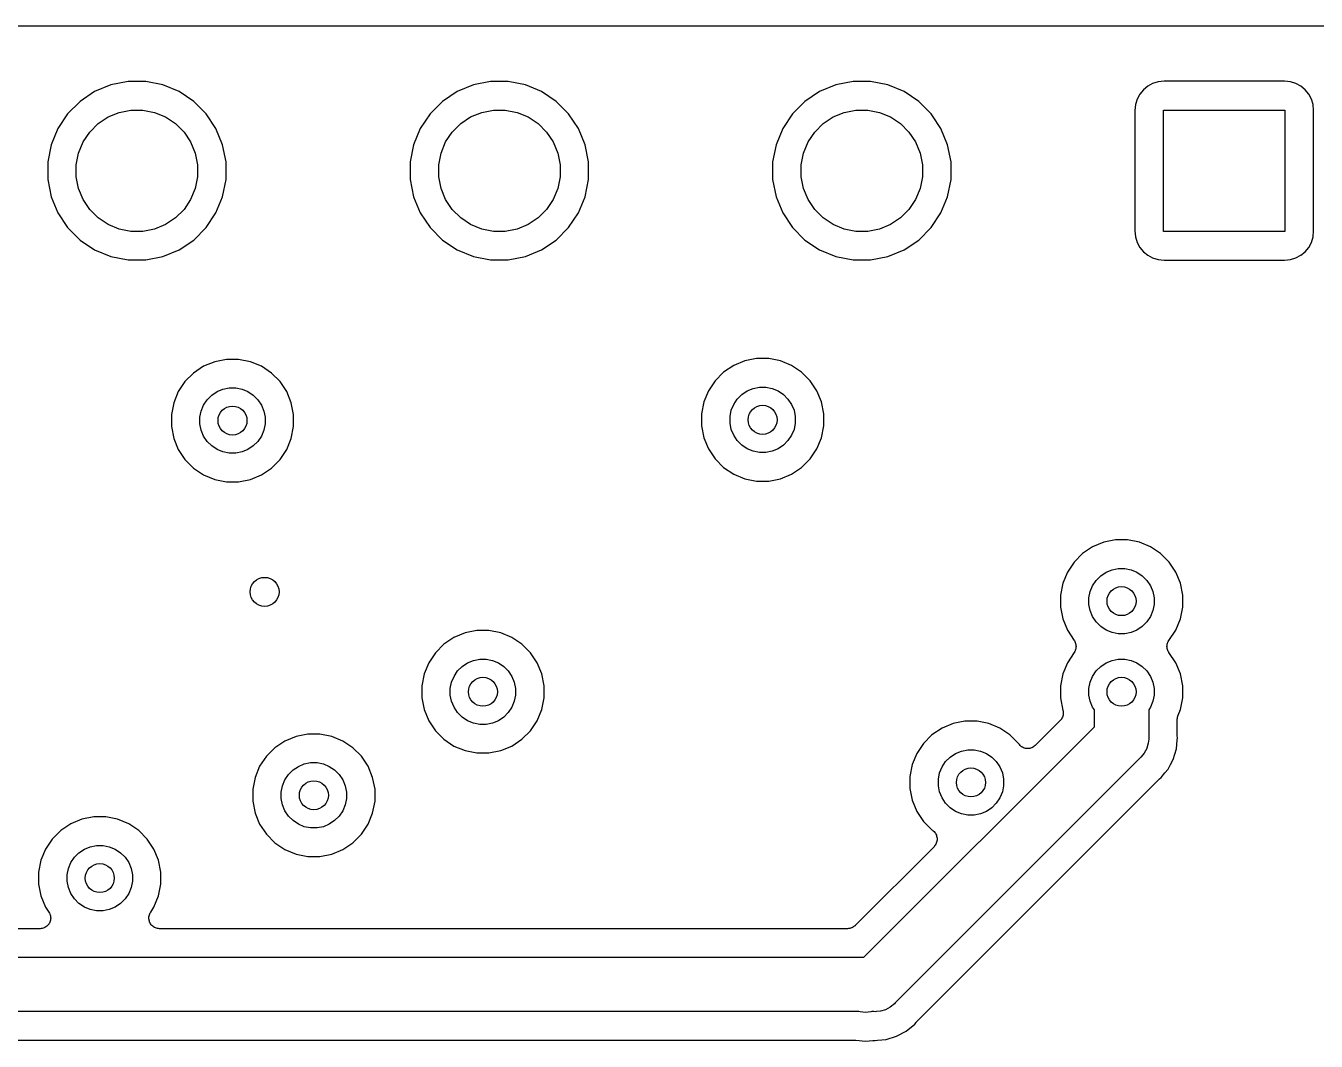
# Model space of a CAD drawing. Extents: x 3.6 to 7.49, y -4.48 to -2.36.
# Drawn here: x 6.193 to 6.905, y -2.951 to -2.391 of the extents above; entities that cross this region are included whole.
import ezdxf

# ---------------------------------------------------------------- set-up
doc = ezdxf.new("R2010")
doc.units = 0
doc.header["$MEASUREMENT"] = 0
doc.layers.add('BLACK', color=7, linetype='CONTINUOUS')

msp = doc.modelspace()

# ---------------------------------------------------------------- linework, layer by layer
at = {"layer": 'BLACK', "linetype": 'CONTINUOUS'}
for p, q in [((4.25432, -2.39055), (7.05473, -2.39055)), ((6.23063, -2.42686), (6.22257, -2.43225)), ((6.23958, -2.42315), (6.23063, -2.42686)), ((6.24909, -2.42126), (6.23958, -2.42315)), ((6.25878, -2.42126), (6.24909, -2.42126)), ((6.26829, -2.42315), (6.25878, -2.42126)), ((6.27725, -2.42686), (6.26829, -2.42315)), ((6.28531, -2.43225), (6.27725, -2.42686)), ((6.43063, -2.42686), (6.42257, -2.43225)), ((6.43958, -2.42315), (6.43063, -2.42686)), ((6.44909, -2.42126), (6.43958, -2.42315)), ((6.45878, -2.42126), (6.44909, -2.42126)), ((6.46829, -2.42315), (6.45878, -2.42126)), ((6.47725, -2.42686), (6.46829, -2.42315)), ((6.48531, -2.43225), (6.47725, -2.42686)), ((6.63063, -2.42686), (6.62257, -2.43225)), ((6.63958, -2.42315), (6.63063, -2.42686)), ((6.64909, -2.42126), (6.63958, -2.42315)), ((6.65878, -2.42126), (6.64909, -2.42126)), ((6.66829, -2.42315), (6.65878, -2.42126)), ((6.67725, -2.42686), (6.66829, -2.42315)), ((6.68531, -2.43225), (6.67725, -2.42686)), ((6.80928, -2.42582), (6.80732, -2.42822)), ((6.81168, -2.42385), (6.80928, -2.42582)), ((6.81442, -2.42239), (6.81168, -2.42385)), ((6.81739, -2.42149), (6.81442, -2.42239)), ((6.82076, -2.42116), (6.81739, -2.42149)), ((6.88711, -2.42116), (6.82076, -2.42116)), ((6.89049, -2.42149), (6.88711, -2.42116)), ((6.89346, -2.42239), (6.89049, -2.42149)), ((6.89619, -2.42385), (6.89346, -2.42239)), ((6.89859, -2.42582), (6.89619, -2.42385)), ((6.90056, -2.42822), (6.89859, -2.42582)), ((6.22257, -2.43225), (6.21571, -2.4391)), ((6.29216, -2.4391), (6.28531, -2.43225)), ((6.42257, -2.43225), (6.41571, -2.4391)), ((6.49216, -2.4391), (6.48531, -2.43225)), ((6.62257, -2.43225), (6.61571, -2.4391)), ((6.69216, -2.4391), (6.68531, -2.43225)), ((6.80495, -2.43392), (6.80462, -2.4373)), ((6.80585, -2.43095), (6.80495, -2.43392)), ((6.80732, -2.42822), (6.80585, -2.43095)), ((6.90202, -2.43095), (6.90056, -2.42822)), ((6.90292, -2.43392), (6.90202, -2.43095)), ((6.90325, -2.4373), (6.90292, -2.43392)), ((6.21571, -2.4391), (6.21033, -2.44716)), ((6.2326, -2.44448), (6.23809, -2.44082)), ((6.23809, -2.44082), (6.24418, -2.43829)), ((6.24418, -2.43829), (6.25064, -2.43701)), ((6.25064, -2.43701), (6.25723, -2.43701)), ((6.25723, -2.43701), (6.2637, -2.43829)), ((6.2637, -2.43829), (6.26979, -2.44082)), ((6.26979, -2.44082), (6.27527, -2.44448)), ((6.29755, -2.44716), (6.29216, -2.4391)), ((6.41571, -2.4391), (6.41033, -2.44716)), ((6.4326, -2.44448), (6.43809, -2.44082)), ((6.43809, -2.44082), (6.44418, -2.43829)), ((6.44418, -2.43829), (6.45064, -2.43701)), ((6.45064, -2.43701), (6.45723, -2.43701)), ((6.45723, -2.43701), (6.4637, -2.43829)), ((6.4637, -2.43829), (6.46979, -2.44082)), ((6.46979, -2.44082), (6.47527, -2.44448)), ((6.49755, -2.44716), (6.49216, -2.4391)), ((6.61571, -2.4391), (6.61033, -2.44716)), ((6.6326, -2.44448), (6.63809, -2.44082)), ((6.63809, -2.44082), (6.64418, -2.43829)), ((6.64418, -2.43829), (6.65064, -2.43701)), ((6.65064, -2.43701), (6.65723, -2.43701)), ((6.65723, -2.43701), (6.6637, -2.43829)), ((6.6637, -2.43829), (6.66979, -2.44082)), ((6.66979, -2.44082), (6.67527, -2.44448)), ((6.69296, -2.44029), (6.69216, -2.4391)), ((6.69755, -2.44716), (6.69296, -2.44029)), ((6.80462, -2.4373), (6.80462, -2.50365)), ((6.82047, -2.50394), (6.82047, -2.43701)), ((6.82047, -2.43701), (6.8874, -2.43701)), ((6.8874, -2.43701), (6.8874, -2.50394)), ((6.90325, -2.50365), (6.90325, -2.4373)), ((6.21033, -2.44716), (6.20662, -2.45612)), ((6.22428, -2.45462), (6.22794, -2.44914)), ((6.22794, -2.44914), (6.2326, -2.44448)), ((6.27527, -2.44448), (6.27993, -2.44914)), ((6.27993, -2.44914), (6.28359, -2.45462)), ((6.30126, -2.45612), (6.29755, -2.44716)), ((6.41033, -2.44716), (6.40662, -2.45612)), ((6.42428, -2.45462), (6.42794, -2.44914)), ((6.42794, -2.44914), (6.4326, -2.44448)), ((6.47527, -2.44448), (6.47993, -2.44914)), ((6.47993, -2.44914), (6.48359, -2.45462)), ((6.50126, -2.45612), (6.49755, -2.44716)), ((6.61033, -2.44716), (6.60662, -2.45612)), ((6.62428, -2.45462), (6.62794, -2.44914)), ((6.62794, -2.44914), (6.6326, -2.44448)), ((6.67527, -2.44448), (6.67993, -2.44914)), ((6.67993, -2.44914), (6.68359, -2.45462)), ((6.70126, -2.45612), (6.69755, -2.44716)), ((6.20662, -2.45612), (6.20472, -2.46563)), ((6.22176, -2.46071), (6.22428, -2.45462)), ((6.28359, -2.45462), (6.28612, -2.46071)), ((6.30315, -2.46563), (6.30126, -2.45612)), ((6.40662, -2.45612), (6.40472, -2.46563)), ((6.42176, -2.46071), (6.42428, -2.45462)), ((6.48359, -2.45462), (6.48612, -2.46071)), ((6.50315, -2.46563), (6.50126, -2.45612)), ((6.60662, -2.45612), (6.60472, -2.46563)), ((6.62176, -2.46071), (6.62428, -2.45462)), ((6.68359, -2.45462), (6.68612, -2.46071)), ((6.70315, -2.46563), (6.70126, -2.45612)), ((6.22047, -2.46718), (6.22176, -2.46071)), ((6.28612, -2.46071), (6.2874, -2.46718)), ((6.42047, -2.46718), (6.42176, -2.46071)), ((6.48612, -2.46071), (6.4874, -2.46718)), ((6.62047, -2.46718), (6.62176, -2.46071)), ((6.68612, -2.46071), (6.6874, -2.46718)), ((6.20472, -2.46563), (6.20472, -2.47532)), ((6.22047, -2.47377), (6.22047, -2.46718)), ((6.2874, -2.46718), (6.2874, -2.47377)), ((6.30315, -2.47532), (6.30315, -2.46563)), ((6.40472, -2.46563), (6.40472, -2.47532)), ((6.42047, -2.47377), (6.42047, -2.46718)), ((6.4874, -2.46718), (6.4874, -2.47377)), ((6.50315, -2.47532), (6.50315, -2.46563)), ((6.60472, -2.46563), (6.60472, -2.47532)), ((6.62047, -2.47377), (6.62047, -2.46718)), ((6.6874, -2.46718), (6.6874, -2.47377)), ((6.70315, -2.47532), (6.70315, -2.46563)), ((6.20472, -2.47532), (6.20662, -2.48483)), ((6.22176, -2.48023), (6.22047, -2.47377)), ((6.2874, -2.47377), (6.28612, -2.48023)), ((6.30126, -2.48483), (6.30315, -2.47532)), ((6.40472, -2.47532), (6.40662, -2.48483)), ((6.42176, -2.48023), (6.42047, -2.47377)), ((6.4874, -2.47377), (6.48612, -2.48023)), ((6.50126, -2.48483), (6.50315, -2.47532)), ((6.60472, -2.47532), (6.60662, -2.48483)), ((6.62176, -2.48023), (6.62047, -2.47377)), ((6.6874, -2.47377), (6.68612, -2.48023)), ((6.70126, -2.48483), (6.70315, -2.47532)), ((6.20662, -2.48483), (6.21033, -2.49378)), ((6.22428, -2.48632), (6.22176, -2.48023)), ((6.28612, -2.48023), (6.28359, -2.48632)), ((6.29755, -2.49378), (6.30126, -2.48483)), ((6.40662, -2.48483), (6.41033, -2.49378)), ((6.42428, -2.48632), (6.42176, -2.48023)), ((6.48612, -2.48023), (6.48359, -2.48632)), ((6.49755, -2.49378), (6.50126, -2.48483)), ((6.60662, -2.48483), (6.61033, -2.49378)), ((6.62428, -2.48632), (6.62176, -2.48023)), ((6.68612, -2.48023), (6.68359, -2.48632)), ((6.69755, -2.49378), (6.70126, -2.48483)), ((6.22794, -2.4918), (6.22428, -2.48632)), ((6.2326, -2.49647), (6.22794, -2.4918)), ((6.27993, -2.4918), (6.27527, -2.49647)), ((6.28359, -2.48632), (6.27993, -2.4918)), ((6.42794, -2.4918), (6.42428, -2.48632)), ((6.4326, -2.49647), (6.42794, -2.4918)), ((6.47993, -2.4918), (6.47527, -2.49647)), ((6.48359, -2.48632), (6.47993, -2.4918)), ((6.62794, -2.4918), (6.62428, -2.48632)), ((6.6326, -2.49647), (6.62794, -2.4918)), ((6.67993, -2.4918), (6.67527, -2.49647)), ((6.68359, -2.48632), (6.67993, -2.4918)), ((6.21033, -2.49378), (6.21571, -2.50184)), ((6.23809, -2.50013), (6.2326, -2.49647)), ((6.27527, -2.49647), (6.26979, -2.50013)), ((6.29216, -2.50184), (6.29755, -2.49378)), ((6.41033, -2.49378), (6.41571, -2.50184)), ((6.43809, -2.50013), (6.4326, -2.49647)), ((6.47527, -2.49647), (6.46979, -2.50013)), ((6.49216, -2.50184), (6.49755, -2.49378)), ((6.61033, -2.49378), (6.61571, -2.50184)), ((6.63809, -2.50013), (6.6326, -2.49647)), ((6.67527, -2.49647), (6.66979, -2.50013)), ((6.69216, -2.50184), (6.69755, -2.49378)), ((6.21571, -2.50184), (6.22257, -2.5087)), ((6.24418, -2.50265), (6.23809, -2.50013)), ((6.25064, -2.50394), (6.24418, -2.50265)), ((6.25723, -2.50394), (6.25064, -2.50394)), ((6.2637, -2.50265), (6.25723, -2.50394)), ((6.26979, -2.50013), (6.2637, -2.50265)), ((6.28531, -2.5087), (6.29216, -2.50184)), ((6.41571, -2.50184), (6.42257, -2.5087)), ((6.44418, -2.50265), (6.43809, -2.50013)), ((6.45064, -2.50394), (6.44418, -2.50265)), ((6.45723, -2.50394), (6.45064, -2.50394)), ((6.4637, -2.50265), (6.45723, -2.50394)), ((6.46979, -2.50013), (6.4637, -2.50265)), ((6.48531, -2.5087), (6.49216, -2.50184)), ((6.61571, -2.50184), (6.62257, -2.5087)), ((6.64418, -2.50265), (6.63809, -2.50013)), ((6.65064, -2.50394), (6.64418, -2.50265)), ((6.65723, -2.50394), (6.65064, -2.50394)), ((6.6637, -2.50265), (6.65723, -2.50394)), ((6.66979, -2.50013), (6.6637, -2.50265)), ((6.68531, -2.5087), (6.69216, -2.50184)), ((6.80462, -2.50365), (6.80495, -2.50702)), ((6.8874, -2.50394), (6.82047, -2.50394)), ((6.90292, -2.50702), (6.90325, -2.50365)), ((6.22257, -2.5087), (6.23063, -2.51408)), ((6.27725, -2.51408), (6.28531, -2.5087)), ((6.42257, -2.5087), (6.43063, -2.51408)), ((6.47725, -2.51408), (6.48531, -2.5087)), ((6.62257, -2.5087), (6.63063, -2.51408)), ((6.67725, -2.51408), (6.68531, -2.5087)), ((6.80495, -2.50702), (6.80585, -2.50999)), ((6.80585, -2.50999), (6.80732, -2.51273)), ((6.80732, -2.51273), (6.80928, -2.51513)), ((6.89859, -2.51513), (6.90056, -2.51273)), ((6.90056, -2.51273), (6.90202, -2.50999)), ((6.90202, -2.50999), (6.90292, -2.50702)), ((6.23063, -2.51408), (6.23958, -2.51779)), ((6.23958, -2.51779), (6.24909, -2.51969)), ((6.24909, -2.51969), (6.25878, -2.51969)), ((6.25878, -2.51969), (6.26829, -2.51779)), ((6.26829, -2.51779), (6.27725, -2.51408)), ((6.43063, -2.51408), (6.43958, -2.51779)), ((6.43958, -2.51779), (6.44909, -2.51969)), ((6.44909, -2.51969), (6.45878, -2.51969)), ((6.45878, -2.51969), (6.46829, -2.51779)), ((6.46829, -2.51779), (6.47725, -2.51408)), ((6.63063, -2.51408), (6.63958, -2.51779)), ((6.63958, -2.51779), (6.64909, -2.51969)), ((6.64909, -2.51969), (6.65878, -2.51969)), ((6.65878, -2.51969), (6.66829, -2.51779)), ((6.66829, -2.51779), (6.67725, -2.51408)), ((6.80928, -2.51513), (6.81168, -2.51709)), ((6.81168, -2.51709), (6.81442, -2.51856)), ((6.81442, -2.51856), (6.81739, -2.51946)), ((6.81739, -2.51946), (6.82076, -2.51979)), ((6.82076, -2.51979), (6.88711, -2.51979)), ((6.88711, -2.51979), (6.89049, -2.51946)), ((6.89049, -2.51946), (6.89346, -2.51856)), ((6.89346, -2.51856), (6.89619, -2.51709)), ((6.89619, -2.51709), (6.89859, -2.51513)), ((6.29685, -2.57582), (6.29071, -2.57836)), ((6.30337, -2.57452), (6.29685, -2.57582)), ((6.31002, -2.57452), (6.30337, -2.57452)), ((6.31654, -2.57582), (6.31002, -2.57452)), ((6.32268, -2.57836), (6.31654, -2.57582)), ((6.58937, -2.57542), (6.58323, -2.57797)), ((6.59589, -2.57413), (6.58937, -2.57542)), ((6.60254, -2.57413), (6.59589, -2.57413)), ((6.60906, -2.57542), (6.60254, -2.57413)), ((6.6152, -2.57797), (6.60906, -2.57542)), ((6.28518, -2.58205), (6.28048, -2.58675)), ((6.29071, -2.57836), (6.28518, -2.58205)), ((6.32821, -2.58205), (6.32268, -2.57836)), ((6.33291, -2.58675), (6.32821, -2.58205)), ((6.5777, -2.58166), (6.573, -2.58636)), ((6.58323, -2.57797), (6.5777, -2.58166)), ((6.62073, -2.58166), (6.6152, -2.57797)), ((6.62543, -2.58636), (6.62073, -2.58166)), ((6.28048, -2.58675), (6.27679, -2.59228)), ((6.29817, -2.59232), (6.30144, -2.59096)), ((6.30144, -2.59096), (6.30492, -2.59027)), ((6.30492, -2.59027), (6.30847, -2.59027)), ((6.30847, -2.59027), (6.31194, -2.59096)), ((6.31194, -2.59096), (6.31522, -2.59232)), ((6.3366, -2.59228), (6.33291, -2.58675)), ((6.573, -2.58636), (6.56931, -2.59189)), ((6.59069, -2.59192), (6.59396, -2.59057)), ((6.59396, -2.59057), (6.59744, -2.58987)), ((6.59744, -2.58987), (6.60099, -2.58987)), ((6.60099, -2.58987), (6.60446, -2.59057)), ((6.60446, -2.59057), (6.60774, -2.59192)), ((6.62912, -2.59189), (6.62543, -2.58636)), ((6.27424, -2.59842), (6.27294, -2.60494)), ((6.27679, -2.59228), (6.27424, -2.59842)), ((6.29074, -2.59974), (6.29271, -2.59679)), ((6.29271, -2.59679), (6.29522, -2.59429)), ((6.29522, -2.59429), (6.29817, -2.59232)), ((6.31522, -2.59232), (6.31817, -2.59429)), ((6.31817, -2.59429), (6.32067, -2.59679)), ((6.32067, -2.59679), (6.32264, -2.59974)), ((6.33914, -2.59842), (6.3366, -2.59228)), ((6.34044, -2.60494), (6.33914, -2.59842)), ((6.56676, -2.59803), (6.56546, -2.60455)), ((6.56931, -2.59189), (6.56676, -2.59803)), ((6.58326, -2.59935), (6.58523, -2.5964)), ((6.58523, -2.5964), (6.58774, -2.59389)), ((6.58774, -2.59389), (6.59069, -2.59192)), ((6.60774, -2.59192), (6.61069, -2.59389)), ((6.61069, -2.59389), (6.61319, -2.5964)), ((6.61319, -2.5964), (6.61516, -2.59935)), ((6.63166, -2.59803), (6.62912, -2.59189)), ((6.63296, -2.60455), (6.63166, -2.59803)), ((6.27294, -2.60494), (6.27294, -2.61159)), ((6.28869, -2.60649), (6.28938, -2.60302)), ((6.28938, -2.60302), (6.29074, -2.59974)), ((6.32264, -2.59974), (6.324, -2.60302)), ((6.324, -2.60302), (6.32469, -2.60649)), ((6.34044, -2.61159), (6.34044, -2.60494)), ((6.56546, -2.60455), (6.56546, -2.6112)), ((6.58121, -2.6061), (6.5819, -2.60262)), ((6.5819, -2.60262), (6.58326, -2.59935)), ((6.61516, -2.59935), (6.61652, -2.60262)), ((6.61652, -2.60262), (6.61721, -2.6061)), ((6.63296, -2.6112), (6.63296, -2.60455)), ((6.27294, -2.61159), (6.27424, -2.61811)), ((6.28869, -2.61004), (6.28869, -2.60649)), ((6.28938, -2.61352), (6.28869, -2.61004)), ((6.32469, -2.61004), (6.324, -2.61352)), ((6.32469, -2.60649), (6.32469, -2.61004)), ((6.33914, -2.61811), (6.34044, -2.61159)), ((6.56546, -2.6112), (6.56676, -2.61772)), ((6.58121, -2.60965), (6.58121, -2.6061)), ((6.5819, -2.61312), (6.58121, -2.60965)), ((6.61721, -2.60965), (6.61652, -2.61312)), ((6.61721, -2.6061), (6.61721, -2.60965)), ((6.63166, -2.61772), (6.63296, -2.6112)), ((6.27424, -2.61811), (6.27679, -2.62425)), ((6.29074, -2.61679), (6.28938, -2.61352)), ((6.29271, -2.61974), (6.29074, -2.61679)), ((6.29522, -2.62225), (6.29271, -2.61974)), ((6.32067, -2.61974), (6.31817, -2.62225)), ((6.32264, -2.61679), (6.32067, -2.61974)), ((6.324, -2.61352), (6.32264, -2.61679)), ((6.3366, -2.62425), (6.33914, -2.61811)), ((6.56676, -2.61772), (6.56931, -2.62386)), ((6.58326, -2.6164), (6.5819, -2.61312)), ((6.58523, -2.61935), (6.58326, -2.6164)), ((6.58774, -2.62186), (6.58523, -2.61935)), ((6.61319, -2.61935), (6.61069, -2.62186)), ((6.61516, -2.6164), (6.61319, -2.61935)), ((6.61652, -2.61312), (6.61516, -2.6164)), ((6.62912, -2.62386), (6.63166, -2.61772)), ((6.27679, -2.62425), (6.28048, -2.62978)), ((6.29817, -2.62422), (6.29522, -2.62225)), ((6.30144, -2.62558), (6.29817, -2.62422)), ((6.30492, -2.62627), (6.30144, -2.62558)), ((6.30847, -2.62627), (6.30492, -2.62627)), ((6.31194, -2.62558), (6.30847, -2.62627)), ((6.31522, -2.62422), (6.31194, -2.62558)), ((6.31817, -2.62225), (6.31522, -2.62422)), ((6.33291, -2.62978), (6.3366, -2.62425)), ((6.56931, -2.62386), (6.573, -2.62939)), ((6.59069, -2.62383), (6.58774, -2.62186)), ((6.59396, -2.62518), (6.59069, -2.62383)), ((6.59744, -2.62587), (6.59396, -2.62518)), ((6.60099, -2.62587), (6.59744, -2.62587)), ((6.60446, -2.62518), (6.60099, -2.62587)), ((6.60774, -2.62383), (6.60446, -2.62518)), ((6.61069, -2.62186), (6.60774, -2.62383)), ((6.62543, -2.62939), (6.62912, -2.62386)), ((6.28048, -2.62978), (6.28518, -2.63448)), ((6.32821, -2.63448), (6.33291, -2.62978)), ((6.573, -2.62939), (6.5777, -2.63409)), ((6.5777, -2.63409), (6.58323, -2.63778)), ((6.6152, -2.63778), (6.62073, -2.63409)), ((6.62073, -2.63409), (6.62543, -2.62939)), ((6.28518, -2.63448), (6.29071, -2.63817)), ((6.29071, -2.63817), (6.29685, -2.64072)), ((6.29685, -2.64072), (6.30337, -2.64202)), ((6.31002, -2.64202), (6.31654, -2.64072)), ((6.31654, -2.64072), (6.32268, -2.63817)), ((6.32268, -2.63817), (6.32821, -2.63448)), ((6.58323, -2.63778), (6.58937, -2.64033)), ((6.58937, -2.64033), (6.59589, -2.64162)), ((6.60254, -2.64162), (6.60906, -2.64033)), ((6.60906, -2.64033), (6.6152, -2.63778)), ((6.30337, -2.64202), (6.31002, -2.64202)), ((6.59589, -2.64162), (6.60254, -2.64162)), ((6.7874, -2.67542), (6.78126, -2.67797)), ((6.79392, -2.67413), (6.7874, -2.67542)), ((6.80057, -2.67413), (6.79392, -2.67413)), ((6.80709, -2.67542), (6.80057, -2.67413)), ((6.81323, -2.67797), (6.80709, -2.67542)), ((6.77573, -2.68166), (6.77103, -2.68636)), ((6.78126, -2.67797), (6.77573, -2.68166)), ((6.81876, -2.68166), (6.81323, -2.67797)), ((6.82346, -2.68636), (6.81876, -2.68166)), ((6.77103, -2.68636), (6.76734, -2.69189)), ((6.78872, -2.69192), (6.79199, -2.69057)), ((6.79199, -2.69057), (6.79547, -2.68987)), ((6.79547, -2.68987), (6.79902, -2.68987)), ((6.79902, -2.68987), (6.80249, -2.69057)), ((6.80249, -2.69057), (6.80577, -2.69192)), ((6.82715, -2.69189), (6.82346, -2.68636)), ((6.76479, -2.69803), (6.7635, -2.70455)), ((6.76734, -2.69189), (6.76479, -2.69803)), ((6.78129, -2.69935), (6.78326, -2.6964)), ((6.78326, -2.6964), (6.78577, -2.69389)), ((6.78577, -2.69389), (6.78872, -2.69192)), ((6.80577, -2.69192), (6.80872, -2.69389)), ((6.80872, -2.69389), (6.81123, -2.6964)), ((6.81123, -2.6964), (6.8132, -2.69935)), ((6.8297, -2.69803), (6.82715, -2.69189)), ((6.83099, -2.70455), (6.8297, -2.69803)), ((6.7635, -2.70455), (6.7635, -2.7112)), ((6.77924, -2.7061), (6.77994, -2.70262)), ((6.77994, -2.70262), (6.78129, -2.69935)), ((6.8132, -2.69935), (6.81455, -2.70262)), ((6.81455, -2.70262), (6.81524, -2.7061)), ((6.83099, -2.7112), (6.83099, -2.70455)), ((6.7635, -2.7112), (6.76479, -2.71772)), ((6.77924, -2.70965), (6.77924, -2.7061)), ((6.77994, -2.71312), (6.77924, -2.70965)), ((6.81524, -2.70965), (6.81455, -2.71312)), ((6.81524, -2.7061), (6.81524, -2.70965)), ((6.8297, -2.71772), (6.83099, -2.7112)), ((6.76479, -2.71772), (6.76734, -2.72386)), ((6.78129, -2.7164), (6.77994, -2.71312)), ((6.78326, -2.71935), (6.78129, -2.7164)), ((6.78577, -2.72186), (6.78326, -2.71935)), ((6.81123, -2.71935), (6.80872, -2.72186)), ((6.8132, -2.7164), (6.81123, -2.71935)), ((6.81455, -2.71312), (6.8132, -2.7164)), ((6.82715, -2.72386), (6.8297, -2.71772)), ((6.43504, -2.72542), (6.4289, -2.72797)), ((6.44156, -2.72413), (6.43504, -2.72542)), ((6.44821, -2.72413), (6.44156, -2.72413)), ((6.45473, -2.72542), (6.44821, -2.72413)), ((6.46087, -2.72797), (6.45473, -2.72542)), ((6.76734, -2.72386), (6.77117, -2.72959)), ((6.78872, -2.72383), (6.78577, -2.72186)), ((6.79199, -2.72518), (6.78872, -2.72383)), ((6.79547, -2.72587), (6.79199, -2.72518)), ((6.79902, -2.72587), (6.79547, -2.72587)), ((6.80249, -2.72518), (6.79902, -2.72587)), ((6.80577, -2.72383), (6.80249, -2.72518)), ((6.80872, -2.72186), (6.80577, -2.72383)), ((6.82332, -2.72959), (6.82715, -2.72386)), ((6.42337, -2.73166), (6.41867, -2.73636)), ((6.4289, -2.72797), (6.42337, -2.73166)), ((6.46639, -2.73166), (6.46087, -2.72797)), ((6.4711, -2.73636), (6.46639, -2.73166)), ((6.77117, -2.72959), (6.77118, -2.72962)), ((6.77118, -2.72962), (6.77119, -2.72962)), ((6.77119, -2.72962), (6.77119, -2.72962)), ((6.77119, -2.72962), (6.77121, -2.72966)), ((6.77121, -2.72966), (6.77146, -2.73015)), ((6.77146, -2.73015), (6.77172, -2.73064)), ((6.77172, -2.73064), (6.77173, -2.73066)), ((6.77173, -2.73066), (6.77174, -2.73069)), ((6.77174, -2.73069), (6.7719, -2.73121)), ((6.77204, -2.73409), (6.77187, -2.73461)), ((6.7719, -2.73121), (6.77205, -2.73174)), ((6.77205, -2.73404), (6.77204, -2.73406)), ((6.77204, -2.73406), (6.77204, -2.73409)), ((6.77205, -2.73174), (6.77206, -2.73177)), ((6.7721, -2.73349), (6.77205, -2.73404)), ((6.77206, -2.73177), (6.77206, -2.73179)), ((6.77206, -2.73179), (6.77211, -2.73234)), ((6.77216, -2.73294), (6.7721, -2.73349)), ((6.77211, -2.73234), (6.77216, -2.73289)), ((6.77216, -2.73289), (6.77216, -2.73292)), ((6.77216, -2.73292), (6.77216, -2.73294)), ((6.82233, -2.73281), (6.82239, -2.73226)), ((6.82233, -2.73283), (6.82233, -2.73281)), ((6.82233, -2.73286), (6.82233, -2.73283)), ((6.82238, -2.73341), (6.82233, -2.73286)), ((6.82242, -2.73396), (6.82238, -2.73341)), ((6.82239, -2.73226), (6.82244, -2.73171)), ((6.82243, -2.73398), (6.82242, -2.73396)), ((6.82243, -2.73401), (6.82243, -2.73398)), ((6.82259, -2.73453), (6.82243, -2.73401)), ((6.82244, -2.73171), (6.82245, -2.73169)), ((6.82245, -2.73166), (6.82262, -2.73114)), ((6.82245, -2.73169), (6.82245, -2.73166)), ((6.82262, -2.73114), (6.82278, -2.73061)), ((6.82278, -2.73061), (6.82279, -2.73059)), ((6.82279, -2.73059), (6.8228, -2.73056)), ((6.8228, -2.73056), (6.82306, -2.73008)), ((6.82306, -2.73008), (6.82332, -2.72959)), ((6.41867, -2.73636), (6.41497, -2.74189)), ((6.43636, -2.74192), (6.43963, -2.74057)), ((6.43963, -2.74057), (6.44311, -2.73987)), ((6.44311, -2.73987), (6.44665, -2.73987)), ((6.44665, -2.73987), (6.45013, -2.74057)), ((6.45013, -2.74057), (6.45341, -2.74192)), ((6.47479, -2.74189), (6.4711, -2.73636)), ((6.77117, -2.73616), (6.76734, -2.74189)), ((6.77143, -2.73567), (6.77117, -2.73616)), ((6.77169, -2.73519), (6.77143, -2.73567)), ((6.7717, -2.73516), (6.77169, -2.73519)), ((6.77171, -2.73514), (6.7717, -2.73516)), ((6.77187, -2.73461), (6.77171, -2.73514)), ((6.78872, -2.74192), (6.79199, -2.74057)), ((6.79199, -2.74057), (6.79547, -2.73987)), ((6.79547, -2.73987), (6.79902, -2.73987)), ((6.79902, -2.73987), (6.80249, -2.74057)), ((6.80249, -2.74057), (6.80577, -2.74192)), ((6.82275, -2.73506), (6.82259, -2.73453)), ((6.82276, -2.73509), (6.82275, -2.73506)), ((6.82276, -2.73511), (6.82276, -2.73509)), ((6.82302, -2.7356), (6.82276, -2.73511)), ((6.82328, -2.73609), (6.82302, -2.7356)), ((6.8233, -2.73613), (6.82328, -2.73609)), ((6.82332, -2.73615), (6.8233, -2.73613)), ((6.8233, -2.73613), (6.8233, -2.73613)), ((6.8233, -2.73613), (6.8233, -2.73613)), ((6.82715, -2.74189), (6.82332, -2.73615)), ((6.41243, -2.74803), (6.41113, -2.75455)), ((6.41497, -2.74189), (6.41243, -2.74803)), ((6.42893, -2.74935), (6.4309, -2.7464)), ((6.4309, -2.7464), (6.43341, -2.74389)), ((6.43341, -2.74389), (6.43636, -2.74192)), ((6.45341, -2.74192), (6.45636, -2.74389)), ((6.45636, -2.74389), (6.45886, -2.7464)), ((6.45886, -2.7464), (6.46083, -2.74935)), ((6.47733, -2.74803), (6.47479, -2.74189)), ((6.47863, -2.75455), (6.47733, -2.74803)), ((6.76479, -2.74803), (6.7635, -2.75455)), ((6.76734, -2.74189), (6.76479, -2.74803)), ((6.78129, -2.74935), (6.78326, -2.7464)), ((6.78326, -2.7464), (6.78577, -2.74389)), ((6.78577, -2.74389), (6.78872, -2.74192)), ((6.80577, -2.74192), (6.80872, -2.74389)), ((6.80872, -2.74389), (6.81123, -2.7464)), ((6.81123, -2.7464), (6.8132, -2.74935)), ((6.8297, -2.74803), (6.82715, -2.74189)), ((6.83099, -2.75455), (6.8297, -2.74803)), ((6.41113, -2.75455), (6.41113, -2.7612)), ((6.42688, -2.7561), (6.42757, -2.75262)), ((6.42757, -2.75262), (6.42893, -2.74935)), ((6.46083, -2.74935), (6.46219, -2.75262)), ((6.46219, -2.75262), (6.46288, -2.7561)), ((6.47863, -2.7612), (6.47863, -2.75455)), ((6.7635, -2.75455), (6.7635, -2.7612)), ((6.77924, -2.7561), (6.77994, -2.75262)), ((6.77994, -2.75262), (6.78129, -2.74935)), ((6.8132, -2.74935), (6.81455, -2.75262)), ((6.81455, -2.75262), (6.81524, -2.7561)), ((6.83099, -2.7612), (6.83099, -2.75455)), ((6.41113, -2.7612), (6.41243, -2.76772)), ((6.42688, -2.75965), (6.42688, -2.7561)), ((6.42757, -2.76312), (6.42688, -2.75965)), ((6.46288, -2.75965), (6.46219, -2.76312)), ((6.46288, -2.7561), (6.46288, -2.75965)), ((6.47733, -2.76772), (6.47863, -2.7612)), ((6.7635, -2.7612), (6.76488, -2.76816)), ((6.77924, -2.75965), (6.77924, -2.7561)), ((6.77994, -2.76312), (6.77924, -2.75965)), ((6.81524, -2.75965), (6.81455, -2.76312)), ((6.81524, -2.7561), (6.81524, -2.75965)), ((6.8297, -2.76772), (6.83099, -2.7612)), ((6.41243, -2.76772), (6.41497, -2.77386)), ((6.42893, -2.7664), (6.42757, -2.76312)), ((6.4309, -2.76935), (6.42893, -2.7664)), ((6.43341, -2.77186), (6.4309, -2.76935)), ((6.45886, -2.76935), (6.45636, -2.77186)), ((6.46083, -2.7664), (6.45886, -2.76935)), ((6.46219, -2.76312), (6.46083, -2.7664)), ((6.47479, -2.77386), (6.47733, -2.76772)), ((6.76488, -2.76816), (6.76497, -2.76844)), ((6.76497, -2.76844), (6.76497, -2.76847)), ((6.76497, -2.76847), (6.76497, -2.76849)), ((6.76497, -2.76849), (6.76502, -2.76904)), ((6.76507, -2.76964), (6.76501, -2.77019)), ((6.76502, -2.76904), (6.76507, -2.76959)), ((6.76507, -2.76959), (6.76507, -2.76962)), ((6.76507, -2.76962), (6.76507, -2.76964)), ((6.78129, -2.7664), (6.77994, -2.76312)), ((6.78224, -2.76782), (6.78129, -2.7664)), ((6.78224, -2.77712), (6.78224, -2.76782)), ((6.8132, -2.7664), (6.81224, -2.76782)), ((6.81224, -2.76782), (6.81224, -2.78259)), ((6.81455, -2.76312), (6.8132, -2.7664)), ((6.82844, -2.77074), (6.8297, -2.76772)), ((6.41497, -2.77386), (6.41867, -2.77939)), ((6.43636, -2.77383), (6.43341, -2.77186)), ((6.43963, -2.77518), (6.43636, -2.77383)), ((6.44311, -2.77587), (6.43963, -2.77518)), ((6.44665, -2.77587), (6.44311, -2.77587)), ((6.45013, -2.77518), (6.44665, -2.77587)), ((6.45341, -2.77383), (6.45013, -2.77518)), ((6.45636, -2.77186), (6.45341, -2.77383)), ((6.4711, -2.77939), (6.47479, -2.77386)), ((6.70433, -2.77542), (6.69819, -2.77797)), ((6.71085, -2.77413), (6.70433, -2.77542)), ((6.7175, -2.77413), (6.71085, -2.77413)), ((6.72402, -2.77542), (6.7175, -2.77413)), ((6.73016, -2.77797), (6.72402, -2.77542)), ((6.76334, -2.77375), (6.74962, -2.78747)), ((6.76369, -2.77332), (6.76334, -2.77375)), ((6.76405, -2.7729), (6.76369, -2.77332)), ((6.76406, -2.77287), (6.76405, -2.7729)), ((6.76408, -2.77286), (6.76406, -2.77287)), ((6.76433, -2.77237), (6.76408, -2.77286)), ((6.7646, -2.77189), (6.76433, -2.77237)), ((6.76461, -2.77186), (6.7646, -2.77189)), ((6.76462, -2.77184), (6.76461, -2.77186)), ((6.76478, -2.77131), (6.76462, -2.77184)), ((6.76495, -2.77079), (6.76478, -2.77131)), ((6.76496, -2.77074), (6.76495, -2.77076)), ((6.76495, -2.77076), (6.76495, -2.77079)), ((6.76501, -2.77019), (6.76496, -2.77074)), ((6.82799, -2.77292), (6.82805, -2.77239)), ((6.82799, -2.77299), (6.82799, -2.77292)), ((6.82799, -2.773), (6.82799, -2.77299)), ((6.82799, -2.77299), (6.82799, -2.77299)), ((6.82799, -2.77299), (6.82799, -2.77299)), ((6.82799, -2.78153), (6.82799, -2.773)), ((6.82805, -2.77239), (6.82811, -2.77185)), ((6.82811, -2.77185), (6.82812, -2.77181)), ((6.82812, -2.77178), (6.82828, -2.77126)), ((6.82812, -2.77181), (6.82812, -2.77178)), ((6.82828, -2.77126), (6.82844, -2.77074)), ((6.34173, -2.78251), (6.33559, -2.78505)), ((6.34825, -2.78121), (6.34173, -2.78251)), ((6.3549, -2.78121), (6.34825, -2.78121)), ((6.36142, -2.78251), (6.3549, -2.78121)), ((6.36756, -2.78505), (6.36142, -2.78251)), ((6.41867, -2.77939), (6.42337, -2.78409)), ((6.46639, -2.78409), (6.4711, -2.77939)), ((6.6551, -2.90426), (6.78224, -2.77712)), ((6.69266, -2.78166), (6.68796, -2.78636)), ((6.69819, -2.77797), (6.69266, -2.78166)), ((6.73569, -2.78166), (6.73016, -2.77797)), ((6.74039, -2.78636), (6.73569, -2.78166)), ((6.81224, -2.78259), (6.81232, -2.78333)), ((6.81232, -2.78333), (6.81224, -2.78407)), ((6.82802, -2.78178), (6.82799, -2.78153)), ((6.82801, -2.78203), (6.82802, -2.78178)), ((6.82802, -2.78211), (6.82801, -2.78203)), ((6.82814, -2.78333), (6.82802, -2.78211)), ((6.82802, -2.78455), (6.82814, -2.78333)), ((6.33006, -2.78875), (6.32536, -2.79345)), ((6.33559, -2.78505), (6.33006, -2.78875)), ((6.37309, -2.78875), (6.36756, -2.78505)), ((6.37779, -2.79345), (6.37309, -2.78875)), ((6.42337, -2.78409), (6.4289, -2.78778)), ((6.4289, -2.78778), (6.43504, -2.79033)), ((6.43504, -2.79033), (6.44156, -2.79162)), ((6.44821, -2.79162), (6.45473, -2.79033)), ((6.45473, -2.79033), (6.46087, -2.78778)), ((6.46087, -2.78778), (6.46639, -2.78409)), ((6.68796, -2.78636), (6.68427, -2.79189)), ((6.70565, -2.79192), (6.70892, -2.79057)), ((6.70892, -2.79057), (6.7124, -2.78987)), ((6.7124, -2.78987), (6.71595, -2.78987)), ((6.71595, -2.78987), (6.71942, -2.79057)), ((6.71942, -2.79057), (6.7227, -2.79192)), ((6.74053, -2.78658), (6.74039, -2.78636)), ((6.74088, -2.78701), (6.74053, -2.78658)), ((6.74124, -2.78744), (6.74088, -2.78701)), ((6.74125, -2.78745), (6.74124, -2.78744)), ((6.74126, -2.78747), (6.74125, -2.78745)), ((6.74169, -2.78782), (6.74126, -2.78747)), ((6.74212, -2.78818), (6.74169, -2.78782)), ((6.74214, -2.78819), (6.74212, -2.78818)), ((6.74215, -2.7882), (6.74214, -2.78819)), ((6.74264, -2.78847), (6.74215, -2.7882)), ((6.74313, -2.78873), (6.74264, -2.78847)), ((6.74315, -2.78874), (6.74313, -2.78873)), ((6.74317, -2.78875), (6.74315, -2.78874)), ((6.7437, -2.78891), (6.74317, -2.78875)), ((6.74423, -2.78908), (6.7437, -2.78891)), ((6.74425, -2.78908), (6.74423, -2.78908)), ((6.74427, -2.78908), (6.74425, -2.78908)), ((6.74483, -2.78914), (6.74427, -2.78908)), ((6.74538, -2.7892), (6.74483, -2.78914)), ((6.7454, -2.7892), (6.74538, -2.7892)), ((6.74542, -2.7892), (6.7454, -2.7892)), ((6.74597, -2.78915), (6.74542, -2.7892)), ((6.74653, -2.7891), (6.74597, -2.78915)), ((6.74655, -2.7891), (6.74653, -2.7891)), ((6.74656, -2.78909), (6.74655, -2.7891)), ((6.7471, -2.78894), (6.74656, -2.78909)), ((6.74763, -2.78878), (6.7471, -2.78894)), ((6.74765, -2.78877), (6.74763, -2.78878)), ((6.74767, -2.78877), (6.74765, -2.78877)), ((6.74816, -2.78851), (6.74767, -2.78877)), ((6.74866, -2.78825), (6.74816, -2.78851)), ((6.74867, -2.78824), (6.74866, -2.78825)), ((6.74869, -2.78823), (6.74867, -2.78824)), ((6.74912, -2.78788), (6.74869, -2.78823)), ((6.74956, -2.78753), (6.74912, -2.78788)), ((6.74958, -2.78751), (6.74956, -2.78753)), ((6.74959, -2.7875), (6.74958, -2.7875)), ((6.74958, -2.7875), (6.74958, -2.78751)), ((6.74962, -2.78747), (6.74959, -2.7875)), ((6.81117, -2.7891), (6.80978, -2.7917)), ((6.81123, -2.78889), (6.81117, -2.7891)), ((6.81203, -2.78627), (6.81123, -2.78889)), ((6.81224, -2.78407), (6.81203, -2.78627)), ((6.81224, -2.78407), (6.81224, -2.78407)), ((6.82579, -2.79515), (6.82755, -2.78936)), ((6.82755, -2.78936), (6.82802, -2.78455)), ((6.82802, -2.78455), (6.82802, -2.78455)), ((6.32536, -2.79345), (6.32167, -2.79897)), ((6.34305, -2.79901), (6.34632, -2.79765)), ((6.34632, -2.79765), (6.3498, -2.79696)), ((6.3498, -2.79696), (6.35335, -2.79696)), ((6.35335, -2.79696), (6.35683, -2.79765)), ((6.35683, -2.79765), (6.3601, -2.79901)), ((6.38148, -2.79897), (6.37779, -2.79345)), ((6.44156, -2.79162), (6.44821, -2.79162)), ((6.80733, -2.79446), (6.67241, -2.92938)), ((6.68172, -2.79803), (6.68043, -2.80455)), ((6.68427, -2.79189), (6.68172, -2.79803)), ((6.69822, -2.79935), (6.70019, -2.7964)), ((6.70019, -2.7964), (6.7027, -2.79389)), ((6.7027, -2.79389), (6.70565, -2.79192)), ((6.7227, -2.79192), (6.72565, -2.79389)), ((6.72565, -2.79389), (6.72815, -2.7964)), ((6.72815, -2.7964), (6.73012, -2.79935)), ((6.8079, -2.79399), (6.80733, -2.79446)), ((6.80903, -2.79261), (6.8079, -2.79399)), ((6.80978, -2.7917), (6.80903, -2.79261)), ((6.82293, -2.8005), (6.82432, -2.7979)), ((6.82432, -2.7979), (6.82579, -2.79515)), ((6.82432, -2.7979), (6.82432, -2.7979)), ((6.31912, -2.80512), (6.31783, -2.81164)), ((6.32167, -2.79897), (6.31912, -2.80512)), ((6.33562, -2.80643), (6.33759, -2.80349)), ((6.33759, -2.80349), (6.3401, -2.80098)), ((6.3401, -2.80098), (6.34305, -2.79901)), ((6.3601, -2.79901), (6.36305, -2.80098)), ((6.36305, -2.80098), (6.36556, -2.80349)), ((6.36556, -2.80349), (6.36753, -2.80643)), ((6.38403, -2.80512), (6.38148, -2.79897)), ((6.38532, -2.81164), (6.38403, -2.80512)), ((6.68043, -2.80455), (6.68043, -2.8112)), ((6.69617, -2.8061), (6.69686, -2.80262)), ((6.69686, -2.80262), (6.69822, -2.79935)), ((6.73012, -2.79935), (6.73148, -2.80262)), ((6.73148, -2.80262), (6.73217, -2.8061)), ((6.81814, -2.80596), (6.81909, -2.80518)), ((6.81909, -2.80518), (6.82116, -2.80265)), ((6.82116, -2.80265), (6.82293, -2.8005)), ((6.31783, -2.81164), (6.31783, -2.81828)), ((6.33357, -2.81319), (6.33427, -2.80971)), ((6.33427, -2.80971), (6.33562, -2.80643)), ((6.36753, -2.80643), (6.36888, -2.80971)), ((6.36888, -2.80971), (6.36957, -2.81319)), ((6.38532, -2.81828), (6.38532, -2.81164)), ((6.68043, -2.8112), (6.68172, -2.81772)), ((6.6843, -2.93976), (6.81771, -2.80635)), ((6.69617, -2.80965), (6.69617, -2.8061)), ((6.69686, -2.81312), (6.69617, -2.80965)), ((6.73217, -2.80965), (6.73148, -2.81312)), ((6.73217, -2.8061), (6.73217, -2.80965)), ((6.81771, -2.80635), (6.81777, -2.80629)), ((6.81777, -2.80629), (6.81797, -2.80613)), ((6.81797, -2.80613), (6.81814, -2.80596)), ((6.31783, -2.81828), (6.31912, -2.8248)), ((6.33357, -2.81673), (6.33357, -2.81319)), ((6.33427, -2.82021), (6.33357, -2.81673)), ((6.36957, -2.81673), (6.36888, -2.82021)), ((6.36957, -2.81319), (6.36957, -2.81673)), ((6.38403, -2.8248), (6.38532, -2.81828)), ((6.68172, -2.81772), (6.68427, -2.82386)), ((6.69822, -2.8164), (6.69686, -2.81312)), ((6.70019, -2.81935), (6.69822, -2.8164)), ((6.7027, -2.82186), (6.70019, -2.81935)), ((6.72815, -2.81935), (6.72565, -2.82186)), ((6.73012, -2.8164), (6.72815, -2.81935)), ((6.73148, -2.81312), (6.73012, -2.8164)), ((6.31912, -2.8248), (6.32167, -2.83095)), ((6.33562, -2.82349), (6.33427, -2.82021)), ((6.33759, -2.82643), (6.33562, -2.82349)), ((6.3401, -2.82894), (6.33759, -2.82643)), ((6.36556, -2.82643), (6.36305, -2.82894)), ((6.36753, -2.82349), (6.36556, -2.82643)), ((6.36888, -2.82021), (6.36753, -2.82349)), ((6.38148, -2.83095), (6.38403, -2.8248)), ((6.68427, -2.82386), (6.68796, -2.82939)), ((6.70565, -2.82383), (6.7027, -2.82186)), ((6.70892, -2.82518), (6.70565, -2.82383)), ((6.7124, -2.82587), (6.70892, -2.82518)), ((6.71595, -2.82587), (6.7124, -2.82587)), ((6.71942, -2.82518), (6.71595, -2.82587)), ((6.7227, -2.82383), (6.71942, -2.82518)), ((6.72565, -2.82186), (6.7227, -2.82383)), ((6.21748, -2.83072), (6.21195, -2.83442)), ((6.22362, -2.82818), (6.21748, -2.83072)), ((6.23014, -2.82688), (6.22362, -2.82818)), ((6.23679, -2.82688), (6.23014, -2.82688)), ((6.24331, -2.82818), (6.23679, -2.82688)), ((6.24945, -2.83072), (6.24331, -2.82818)), ((6.25498, -2.83442), (6.24945, -2.83072)), ((6.32167, -2.83095), (6.32536, -2.83647)), ((6.34305, -2.83091), (6.3401, -2.82894)), ((6.34632, -2.83227), (6.34305, -2.83091)), ((6.3498, -2.83296), (6.34632, -2.83227)), ((6.35335, -2.83296), (6.3498, -2.83296)), ((6.35683, -2.83227), (6.35335, -2.83296)), ((6.3601, -2.83091), (6.35683, -2.83227)), ((6.36305, -2.82894), (6.3601, -2.83091)), ((6.37779, -2.83647), (6.38148, -2.83095)), ((6.68796, -2.82939), (6.69266, -2.83409)), ((6.20725, -2.83912), (6.20356, -2.84464)), ((6.21195, -2.83442), (6.20725, -2.83912)), ((6.25968, -2.83912), (6.25498, -2.83442)), ((6.26337, -2.84464), (6.25968, -2.83912)), ((6.32536, -2.83647), (6.33006, -2.84117)), ((6.37309, -2.84117), (6.37779, -2.83647)), ((6.69266, -2.83409), (6.69288, -2.83423)), ((6.69288, -2.83423), (6.69291, -2.83426)), ((6.69291, -2.83426), (6.69291, -2.83426)), ((6.69291, -2.83426), (6.69292, -2.83426)), ((6.69292, -2.83426), (6.69294, -2.83428)), ((6.69294, -2.83428), (6.69337, -2.83464)), ((6.69337, -2.83464), (6.6938, -2.835)), ((6.6938, -2.835), (6.69381, -2.83501)), ((6.69381, -2.83501), (6.69383, -2.83502)), ((6.69383, -2.83502), (6.69417, -2.83546)), ((6.69417, -2.83546), (6.69453, -2.83589)), ((6.69453, -2.83589), (6.69453, -2.83591)), ((6.69453, -2.83591), (6.69455, -2.83592)), ((6.69455, -2.83592), (6.6948, -2.83642)), ((6.6948, -2.83642), (6.69506, -2.83691)), ((6.69521, -2.84088), (6.69505, -2.84141)), ((6.69506, -2.83691), (6.69507, -2.83693)), ((6.69507, -2.83693), (6.69508, -2.83694)), ((6.69508, -2.83694), (6.69523, -2.83748)), ((6.69538, -2.84035), (6.69521, -2.84088)), ((6.69523, -2.83748), (6.69539, -2.83802)), ((6.69544, -2.83975), (6.69538, -2.84031)), ((6.69538, -2.84031), (6.69538, -2.84033)), ((6.69538, -2.84033), (6.69538, -2.84035)), ((6.69539, -2.83802), (6.69539, -2.83803)), ((6.69539, -2.83803), (6.6954, -2.83805)), ((6.6954, -2.83805), (6.69545, -2.83861)), ((6.6955, -2.8392), (6.69544, -2.83975)), ((6.69545, -2.83861), (6.6955, -2.83916)), ((6.6955, -2.83916), (6.6955, -2.83918)), ((6.6955, -2.83918), (6.6955, -2.8392)), ((6.20356, -2.84464), (6.20101, -2.85079)), ((6.21948, -2.84916), (6.22199, -2.84665)), ((6.22199, -2.84665), (6.22494, -2.84468)), ((6.22494, -2.84468), (6.22821, -2.84332)), ((6.22821, -2.84332), (6.23169, -2.84263)), ((6.23169, -2.84263), (6.23524, -2.84263)), ((6.23524, -2.84263), (6.23871, -2.84332)), ((6.23871, -2.84332), (6.24199, -2.84468)), ((6.24199, -2.84468), (6.24494, -2.84665)), ((6.24494, -2.84665), (6.24745, -2.84916)), ((6.26592, -2.85079), (6.26337, -2.84464)), ((6.33006, -2.84117), (6.33559, -2.84487)), ((6.33559, -2.84487), (6.34173, -2.84741)), ((6.34173, -2.84741), (6.34825, -2.84871)), ((6.3549, -2.84871), (6.36142, -2.84741)), ((6.36142, -2.84741), (6.36756, -2.84487)), ((6.36756, -2.84487), (6.37309, -2.84117)), ((6.69377, -2.84332), (6.65028, -2.88681)), ((6.69413, -2.84289), (6.69377, -2.84332)), ((6.69448, -2.84246), (6.69413, -2.84289)), ((6.69449, -2.84244), (6.69448, -2.84246)), ((6.6945, -2.84243), (6.69449, -2.84244)), ((6.69477, -2.84194), (6.6945, -2.84243)), ((6.69503, -2.84145), (6.69477, -2.84194)), ((6.69504, -2.84143), (6.69503, -2.84145)), ((6.69505, -2.84141), (6.69504, -2.84143)), ((6.20101, -2.85079), (6.19972, -2.85731)), ((6.21616, -2.85538), (6.21751, -2.8521)), ((6.21751, -2.8521), (6.21948, -2.84916)), ((6.24745, -2.84916), (6.24942, -2.8521)), ((6.24942, -2.8521), (6.25077, -2.85538)), ((6.26721, -2.85731), (6.26592, -2.85079)), ((6.34825, -2.84871), (6.3549, -2.84871)), ((6.19972, -2.85731), (6.19972, -2.86395)), ((6.21546, -2.85886), (6.21616, -2.85538)), ((6.21546, -2.8624), (6.21546, -2.85886)), ((6.25077, -2.85538), (6.25146, -2.85886)), ((6.25146, -2.85886), (6.25146, -2.8624)), ((6.26721, -2.86395), (6.26721, -2.85731)), ((6.19972, -2.86395), (6.20101, -2.87047)), ((6.21616, -2.86588), (6.21546, -2.8624)), ((6.21751, -2.86916), (6.21616, -2.86588)), ((6.21948, -2.8721), (6.21751, -2.86916)), ((6.24942, -2.86916), (6.24745, -2.8721)), ((6.25077, -2.86588), (6.24942, -2.86916)), ((6.25146, -2.8624), (6.25077, -2.86588)), ((6.26592, -2.87047), (6.26721, -2.86395)), ((6.20101, -2.87047), (6.20356, -2.87662)), ((6.22199, -2.87461), (6.21948, -2.8721)), ((6.22494, -2.87658), (6.22199, -2.87461)), ((6.24494, -2.87461), (6.24199, -2.87658)), ((6.24745, -2.8721), (6.24494, -2.87461)), ((6.26337, -2.87662), (6.26592, -2.87047)), ((6.20356, -2.87662), (6.20539, -2.87936)), ((6.20539, -2.87936), (6.20542, -2.8794)), ((6.20542, -2.8794), (6.20542, -2.8794)), ((6.20542, -2.8794), (6.20542, -2.87941)), ((6.20542, -2.87941), (6.20543, -2.87943)), ((6.20543, -2.87943), (6.20569, -2.87992)), ((6.20569, -2.87992), (6.20595, -2.88043)), ((6.20595, -2.88043), (6.20596, -2.88044)), ((6.20596, -2.88044), (6.20596, -2.88045)), ((6.20596, -2.88045), (6.20612, -2.88098)), ((6.20612, -2.88098), (6.20628, -2.88153)), ((6.20632, -2.88327), (6.20626, -2.88383)), ((6.20628, -2.88153), (6.20628, -2.88154)), ((6.20628, -2.88154), (6.20628, -2.88156)), ((6.20628, -2.88156), (6.20633, -2.88212)), ((6.20638, -2.8827), (6.20632, -2.88327)), ((6.20633, -2.88212), (6.20638, -2.88268)), ((6.20638, -2.88268), (6.20638, -2.88269)), ((6.20638, -2.88269), (6.20638, -2.8827)), ((6.22821, -2.87794), (6.22494, -2.87658)), ((6.23169, -2.87863), (6.22821, -2.87794)), ((6.23524, -2.87863), (6.23169, -2.87863)), ((6.23871, -2.87794), (6.23524, -2.87863)), ((6.24199, -2.87658), (6.23871, -2.87794)), ((6.26054, -2.8826), (6.2606, -2.88204)), ((6.26055, -2.88261), (6.26054, -2.8826)), ((6.26054, -2.88262), (6.26055, -2.88261)), ((6.2606, -2.88318), (6.26054, -2.88262)), ((6.2606, -2.88204), (6.26066, -2.88148)), ((6.26065, -2.88374), (6.2606, -2.88318)), ((6.26066, -2.88146), (6.26067, -2.88145)), ((6.26066, -2.88148), (6.26066, -2.88146)), ((6.26067, -2.88145), (6.26083, -2.88091)), ((6.26083, -2.88091), (6.261, -2.88037)), ((6.261, -2.88036), (6.26101, -2.88035)), ((6.261, -2.88037), (6.261, -2.88036)), ((6.26101, -2.88035), (6.26127, -2.87985)), ((6.26127, -2.87985), (6.26154, -2.87936)), ((6.26154, -2.87936), (6.26337, -2.87662)), ((6.20048, -2.88854), (6.06951, -2.88854)), ((6.20104, -2.88849), (6.20048, -2.88854)), ((6.2016, -2.88844), (6.20104, -2.88849)), ((6.20161, -2.88843), (6.2016, -2.88844)), ((6.20163, -2.88843), (6.20161, -2.88843)), ((6.20216, -2.88827), (6.20163, -2.88843)), ((6.20271, -2.88811), (6.20216, -2.88827)), ((6.20272, -2.8881), (6.20271, -2.88811)), ((6.20273, -2.8881), (6.20272, -2.8881)), ((6.20323, -2.88783), (6.20273, -2.8881)), ((6.20373, -2.88757), (6.20323, -2.88783)), ((6.20374, -2.88756), (6.20373, -2.88757)), ((6.20375, -2.88756), (6.20374, -2.88756)), ((6.20418, -2.8872), (6.20375, -2.88756)), ((6.20462, -2.88685), (6.20418, -2.8872)), ((6.20463, -2.88684), (6.20462, -2.88685)), ((6.20464, -2.88683), (6.20463, -2.88684)), ((6.205, -2.8864), (6.20464, -2.88683)), ((6.20536, -2.88596), (6.205, -2.8864)), ((6.20537, -2.88595), (6.20536, -2.88596)), ((6.20564, -2.88545), (6.20537, -2.88594)), ((6.20537, -2.88594), (6.20537, -2.88595)), ((6.20591, -2.88495), (6.20564, -2.88545)), ((6.20592, -2.88494), (6.20591, -2.88495)), ((6.20609, -2.8844), (6.20592, -2.88493)), ((6.20592, -2.88493), (6.20592, -2.88494)), ((6.20626, -2.88385), (6.20609, -2.8844)), ((6.20626, -2.88383), (6.20626, -2.88384)), ((6.20626, -2.88384), (6.20626, -2.88385)), ((6.26065, -2.88376), (6.26065, -2.88374)), ((6.26065, -2.88377), (6.26065, -2.88376)), ((6.26081, -2.8843), (6.26065, -2.88377)), ((6.26097, -2.88485), (6.26081, -2.8843)), ((6.26098, -2.88486), (6.26097, -2.88485)), ((6.26098, -2.88487), (6.26098, -2.88486)), ((6.26125, -2.88537), (6.26098, -2.88487)), ((6.26151, -2.88587), (6.26125, -2.88537)), ((6.26152, -2.88588), (6.26151, -2.88587)), ((6.26152, -2.88589), (6.26152, -2.88588)), ((6.26188, -2.88633), (6.26152, -2.88589)), ((6.26223, -2.88677), (6.26188, -2.88633)), ((6.26224, -2.88678), (6.26223, -2.88677)), ((6.26225, -2.88679), (6.26224, -2.88678)), ((6.26268, -2.88715), (6.26225, -2.88679)), ((6.26311, -2.88751), (6.26268, -2.88715)), ((6.26313, -2.88752), (6.26311, -2.88751)), ((6.26314, -2.88753), (6.26313, -2.88752)), ((6.26363, -2.88779), (6.26314, -2.88753)), ((6.26412, -2.88807), (6.26363, -2.88779)), ((6.26414, -2.88807), (6.26412, -2.88807)), ((6.26415, -2.88808), (6.26414, -2.88807)), ((6.26469, -2.88825), (6.26415, -2.88808)), ((6.26522, -2.88841), (6.26469, -2.88825)), ((6.26524, -2.88842), (6.26522, -2.88841)), ((6.26525, -2.88842), (6.26524, -2.88842)), ((6.26581, -2.88848), (6.26525, -2.88842)), ((6.26637, -2.88854), (6.26581, -2.88848)), ((6.26639, -2.88854), (6.26637, -2.88854)), ((6.26645, -2.88854), (6.26639, -2.88854)), ((6.26639, -2.88854), (6.26639, -2.88854)), ((6.26639, -2.88854), (6.26639, -2.88854)), ((6.6461, -2.88854), (6.26645, -2.88854)), ((6.64664, -2.88849), (6.6461, -2.88854)), ((6.64719, -2.88844), (6.64664, -2.88849)), ((6.64722, -2.88843), (6.64719, -2.88844)), ((6.64725, -2.88843), (6.64722, -2.88843)), ((6.64777, -2.88827), (6.64725, -2.88843)), ((6.64829, -2.88812), (6.64777, -2.88827)), ((6.64832, -2.88811), (6.64829, -2.88812)), ((6.64835, -2.8881), (6.64832, -2.88811)), ((6.64883, -2.88784), (6.64835, -2.8881)), ((6.64932, -2.88759), (6.64883, -2.88784)), ((6.64934, -2.88757), (6.64932, -2.88759)), ((6.64937, -2.88756), (6.64934, -2.88757)), ((6.64979, -2.88721), (6.64937, -2.88756)), ((6.65022, -2.88687), (6.64979, -2.88721)), ((6.65026, -2.88683), (6.65022, -2.88687)), ((6.65028, -2.88681), (6.65026, -2.88683)), ((6.65026, -2.88683), (6.65026, -2.88683)), ((6.65026, -2.88683), (6.65026, -2.88683)), ((6.06054, -2.90429), (6.65478, -2.90429)), ((6.65478, -2.90429), (6.6551, -2.90426)), ((6.66705, -2.93322), (6.66422, -2.93407)), ((6.66966, -2.93182), (6.66705, -2.93322)), ((6.67194, -2.92995), (6.66966, -2.93182)), ((6.67241, -2.92938), (6.67194, -2.92995)), ((6.65238, -2.93429), (6.05507, -2.93429)), ((6.65297, -2.93447), (6.65238, -2.93429)), ((6.65591, -2.93476), (6.65297, -2.93447)), ((6.65885, -2.93447), (6.65591, -2.93476)), ((6.65943, -2.93429), (6.65885, -2.93447)), ((6.66055, -2.93429), (6.65943, -2.93429)), ((6.66128, -2.93436), (6.66055, -2.93429)), ((6.66202, -2.93429), (6.66128, -2.93436)), ((6.66422, -2.93407), (6.66202, -2.93429)), ((6.66202, -2.93429), (6.66202, -2.93429)), ((6.68313, -2.94114), (6.68391, -2.94019)), ((6.68391, -2.94019), (6.68396, -2.94013)), ((6.68396, -2.94013), (6.68414, -2.93995)), ((6.68414, -2.93995), (6.6843, -2.93976)), ((6.67311, -2.94784), (6.67845, -2.94498)), ((6.67845, -2.94498), (6.68313, -2.94114)), ((6.05613, -2.95004), (6.65011, -2.95004)), ((6.65011, -2.95004), (6.65019, -2.95004)), ((6.65019, -2.95004), (6.65044, -2.95007)), ((6.65044, -2.95007), (6.65069, -2.95007)), ((6.65069, -2.95007), (6.65591, -2.95058)), ((6.65591, -2.95058), (6.66001, -2.95018)), ((6.66001, -2.95018), (6.66002, -2.95018)), ((6.66002, -2.95018), (6.6601, -2.95017)), ((6.66002, -2.95018), (6.66002, -2.95018)), ((6.6601, -2.95017), (6.66063, -2.95018)), ((6.66063, -2.95018), (6.66117, -2.95018)), ((6.66117, -2.95018), (6.66128, -2.95019)), ((6.66128, -2.95019), (6.6625, -2.95007)), ((6.6625, -2.95007), (6.66251, -2.95007)), ((6.66251, -2.95007), (6.66731, -2.94959)), ((6.66731, -2.94959), (6.67311, -2.94784))]:
    msp.add_line(p, q, dxfattribs=at)
at = {"layer": 'BLACK'}
for centre in [(6.30669, -2.60827), (6.59921, -2.60787), (6.32441, -2.70276), (6.79724, -2.70787), (6.44488, -2.75787), (6.79724, -2.75787), (6.71417, -2.80787), (6.35157, -2.81496), (6.23346, -2.86063)]:
    msp.add_circle(centre, 0.008, dxfattribs=at)

doc.saveas('drawing.dxf')
